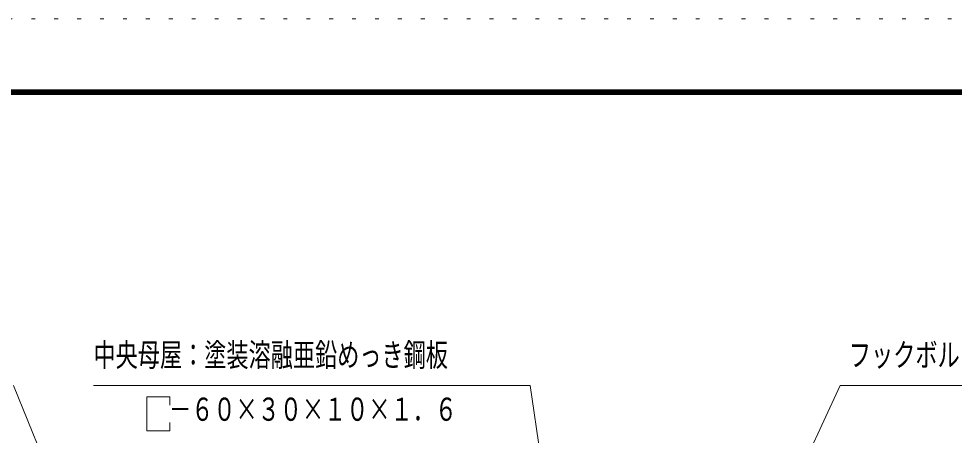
# Model space of a CAD drawing. Units: millimetres, scale not verified. Extents: x -37128 to 37128, y -14700 to 14700.
# Drawn here: x 19898 to 27249, y 11427 to 14700 of the extents above; entities that cross this region are included whole.
import ezdxf
from ezdxf.enums import TextEntityAlignment as Align

# ---------------------------------------------------------------- set-up
doc = ezdxf.new("R2010")
doc.units = ezdxf.units.MM
doc.header["$LTSCALE"] = 60
doc.linetypes.add('USER4', pattern=[3, 0.5, -2.5])
for name, color, linetype, lineweight in [('0-A_2-5DIM', 3, 'Continuous', 18), ('0-C_F-F', 5, 'Continuous', 18), ('0-D_F-E_J_ADD', 3, 'USER4', 18)]:
    doc.layers.add(name, color=color, linetype=linetype, lineweight=lineweight)
doc.styles.add('ＭＳ ゴシック', font='')
doc.styles.get('ＭＳ ゴシック').set_extended_font_data('MS Gothic')

msp = doc.modelspace()

# ---------------------------------------------------------------- linework, layer by layer
at = {"layer": '0-A_2-5DIM'}
for p, q in [((21267.94, 8347.75), (19857.66, 11818.25)), ((20485.75, 11818.25), (23915.75, 11818.25)), ((23915.75, 11818.25), (24486.52, 7988.87)), ((26350.83, 11818.25), (24632.96, 8085.51)), ((29150.83, 11818.25), (26350.83, 11818.25))]:
    msp.add_line(p, q, dxfattribs=at)
for points in [[(20905.75, 11729.26), (20905.75, 11461.24), (21086.05, 11461.24), (21086.05, 11526.79)], [(21086.05, 11663.72), (21086.05, 11729.26), (20905.75, 11729.26)]]:
    msp.add_lwpolyline(points, dxfattribs=at)
at = {"layer": '0-C_F-F'}
for points in [[(36428.07, -14000), (36428.07, 14140), (-3751.93, 14140), (-3751.93, -14000)], [(36424.56, -13996.5), (-3748.43, -13996.5), (-3748.43, 14136.5), (36424.56, 14136.5)], [(36421.07, -13993), (36421.07, 14133), (-3744.93, 14133), (-3744.93, -13993)], [(36417.57, -13989.5), (36417.57, 14129.5), (-3741.43, 14129.5), (-3741.43, -13989.5)], [(36414.07, -13986), (36414.07, 14126), (-3737.93, 14126), (-3737.93, -13986)], [(36410.57, -13982.5), (36410.57, 14122.5), (-3734.43, 14122.5), (-3734.43, -13982.5)], [(36407.06, -13979), (-3730.93, -13979), (-3730.93, 14119), (36407.06, 14119)], [(36403.57, -13975.5), (-3727.43, -13975.5), (-3727.43, 14115.5), (36403.57, 14115.5)], [(36400.07, -13972), (36400.07, 14112), (-3723.93, 14112), (-3723.93, -13972)], [(36396.57, -13968.5), (-3720.43, -13968.5), (-3720.43, 14108.5), (36396.57, 14108.5)], [(36393.07, -13965), (36393.07, 14105), (-3716.93, 14105), (-3716.93, -13965)]]:
    msp.add_lwpolyline(points, close=True, dxfattribs=at)
at = {"layer": '0-D_F-E_J_ADD', "color": 5}
msp.add_lwpolyline([(37128.07, -14700), (37128.07, 14700), (-4451.93, 14700), (-4451.93, -14700)], close=True, dxfattribs=at)

# ---------------------------------------------------------------- texts
at = {"layer": '0-A_2-5DIM', "color": 7, "style": 'ＭＳ ゴシック', "width": 0.7}
for s, p in [('中央母屋：塗装溶融亜鉛めっき鋼板', (20485.75, 11913.13)), ('フックボルト：Ｍ６×５０Ｌ', (26420.84, 11913.12)), ('\u3000－６０×３０×１０×１．６', (20905.75, 11486.11))]:
    msp.add_text(s, height=182.3, dxfattribs=at).set_placement(p, align=Align.BOTTOM_LEFT)

doc.saveas('drawing.dxf')
